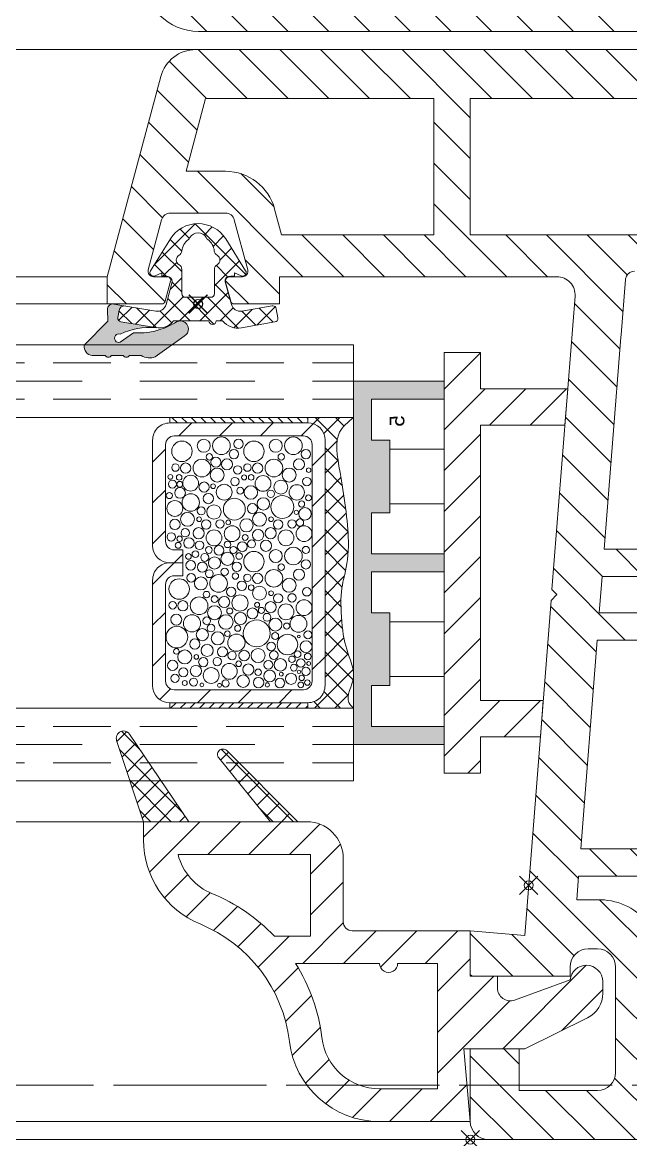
# Model space of a CAD drawing. Header units: millimetres. Extents: x -20000 to 230000, y -17405 to 24510.
# Drawn here: x 45290.8 to 45324.3, y -15415.1 to -15353.6 of the extents above; entities that cross this region are included whole.
import ezdxf

# ---------------------------------------------------------------- set-up
doc = ezdxf.new("R2010")
doc.units = ezdxf.units.MM
doc.header["$PDMODE"] = 35
doc.header["$PDSIZE"] = 0.5
doc.linetypes.add('CACHE', pattern=[9.524999999999999, 6.35, -3.175])
doc.layers.get('0').update_dxf_attribs({"lineweight": 13})
doc.layers.add('0 - Invisible', color=43, linetype='Continuous', lineweight=0, plot=False)
for name, color, linetype, lineweight in [('1 - Acier', 160, 'Continuous', 13), ('1 - INTERROMPU', 253, 'CACHE', 13), ('1 - Joint', 7, 'Continuous', 13), ('1 - PVC', 7, 'Continuous', 13), ('1 - Silicone', 40, 'Continuous', 13), ('1 - Vitrage', 252, 'Continuous', 13)]:
    doc.layers.add(name, color=color, linetype=linetype, lineweight=lineweight)
doc.styles.get("Standard").update_dxf_attribs({"font": 'ARIALUNI.TTF'})
pattern_1 = [(45, (-2912.384163688289, -784.688370395525), (-0.561266007566822, 0.5612660075668221), []), (135, (-2912.384163688289, -784.688370395525), (-0.5612660075668221, -0.561266007566822), [])]

# ---------------------------------------------------------------- blocks, each defined once
blk = doc.blocks.new('Rehau - DL98')
at = {"layer": '1 - PVC', "linetype": 'ByBlock'}
h = blk.add_hatch(dxfattribs=at)
h.set_pattern_fill('ANSI31', color=256, scale=0.5, angle=270, style=0)
h.set_pattern_definition([(315, (98, 0), (1.122532015133644, 1.122532015133644), [])])
h.paths.add_polyline_path([(1.879529492071015, 37.82031643489609, 0.3966685553808879), (0, 35.8239480178454), (0, 0), (1.799999999988358, 0, 0.4689688986931894), (3.766506847430719, 2.364487062906846), (2.999999999985448, 6.499999999883585), (3, 14.99999999994179), (38, 15), (39.80000000000291, 15, 0.4689688986932354), (41.76650684743072, 17.36448706290685), (41, 21.5), (41, 22.5, -0.4142135623730951), (41.5, 23), (51.30000000000291, 23), (51.30000000000291, 16, 0.4142135623730951), (51.80000000000291, 15.5), (58.99999999998545, 15.5), (59, 18.20000000001164), (54.00000000001455, 18.20000000001164), (54.00000000001455, 23.20000000006985), (68, 23.20000000001164), (86.00000000001455, 23.20000000001164), (86.00000000001455, 18.20000000001164), (81.00000000001455, 18.20000000001164), (80.99999999998545, 15.5), (89.69999999999709, 15.5, 0.4142135623730951), (90.19999999999709, 16), (90.19999999999709, 20.5), (89.69999999999709, 20.5, -0.4142135623730951), (88.69999999999709, 21.5), (88.69999999999709, 22, -0.4142135623730951), (89.69999999999709, 23), (94.30000000000291, 23, -0.4142135623731307), (95, 22.29999999998836), (95.00000000001455, 21.5), (94.23349315256928, 17.36448706290685, 0.2850017038207022), (95, 15.40000000002328), (95, 15), (97.99999999998545, 15), (98, 25.90000000002328), (98, 66, 0.4142135623730951), (97, 67), (93, 67), (92.99999999998545, 64.29999999998836), (95.30000000000291, 64.29999999998836), (95.30000000000291, 60, -0.4142135623730951), (94.30000000000291, 59), (88.5, 59, -0.4142135623730951), (87.5, 60), (87.5, 60.5, -0.4142135623730951), (88.5, 61.5), (89, 61.5), (89, 67), (86.49999999998545, 67), (86.7624659905996, 64), (68.32562743491144, 62.5489893371705), (67.99999999998545, 62.22336190222995), (67.72188789721986, 62.50147400511196), (51.57845909573371, 61.23095860442845, -0.4374089726612938), (50.5, 62.22787593811518), (50.5, 77.5), (52, 77.5), (52, 80.00525588833261, 0.3394542588165427), (51.85176380905614, 80.19844105356606), (50.75176380902121, 80.49318516528001, 0.493145426031467), (50.5, 80.29999999998836), (50.5, 79.54999999998836, -0.4931454260510824), (50.12235428644635, 79.26022225210909), (47.37059047745424, 79.99755514250137, -0.3394542588633446), (47, 80.48051805567229), (47, 83.51948194432771, -0.3394542588633955), (47.37059047745424, 84.00244485749863), (50.1223542864609, 84.73977774789091, -0.4931454260917456), (50.5, 84.44999999995343), (50.5, 83.70000000001164, 0.4931454260900017), (50.75176380905032, 83.50681483471999), (51.85176380901248, 83.80155894643394, 0.3394542589447556), (52, 83.9947441117256), (52.00000000001455, 87.00000000005821), (50.49999999995634, 87.00000000005821), (39.48236190978787, 84.04783277120441, 0.3394542588633612), (38, 82.11598111863714), (38, 40)])
h.paths.add_polyline_path([(38, 37.29508844472002), (38, 17.70000000001164), (2.30000000000291, 17.70000000001164), (2.30000000000291, 35.14077809988521)], flags=16)
h.paths.add_polyline_path([(40, 37.413897450082, 0.327538221718526), (40.69999999999709, 38.3678366515087), (40.69999999998254, 41), (48.19999999999709, 41), (48.19999999999709, 25.70000000001164), (46.30000000000291, 25.70000000001164), (44, 25.70000000001164), (40, 25.70000000001164)], flags=16)
h.paths.add_polyline_path([(40.70000000001164, 43), (40.69999999999709, 67), (48.20000000001164, 67), (48.20000000001164, 43)], flags=16)
h.paths.add_polyline_path([(50.19999999999709, 57.56843380007194), (50.19999999999709, 57.95192733907606, -0.3913924554663752), (50.66077045215934, 58.45038600597763), (53.69999999999709, 58.68957855878398), (53.83241696543701, 58.70000000001164), (65.5, 59.61825869936729), (65.49999999998545, 56.89999999996508), (67, 56.90000000002328), (67, 59.73631125950487), (69, 59.89371467323508), (69, 56.90000000002328), (70.5, 56.89999999996508), (70.5, 60.01176723343087), (82, 60.91683686187025), (82.00000000001455, 56.89999999996508), (83.50000000001455, 56.90000000002328), (83.5, 61.03488942218246), (84.79999999998836, 61.13720164098777), (84.80000000000291, 60.5), (84.80000000000291, 60, 0.2288714561773755), (86, 57.27236366062425), (86, 25.90000000002328), (50.19999999999709, 25.90000000002328)], flags=16)
h.paths.add_polyline_path([(40.69999999999709, 69.00000000005821), (40.70000000001164, 81.5788522270741), (44.69999999999709, 82.65064899693243), (44.69999999999709, 80.48051805567229, 0.3394542588589886), (46.77530667366227, 77.77592574205482), (48.19999999999709, 77.39418031577952), (48.19999999999709, 69)], flags=16)
h.paths.add_polyline_path([(88.30000000000291, 43), (95.29999999998836, 42.99999999994179), (95.30000000000291, 25.70000000006985), (88.29999999998836, 25.70000000006985)], flags=16)
h.paths.add_polyline_path([(88.30000000001746, 45), (88.30000000000291, 56.29999999998836), (88.69999999999709, 56.29999999998836), (88.69999999999709, 55.5, 0.4142135623730951), (89.69999999999709, 54.5), (90.19999999998254, 54.5), (90.19999999999709, 56.30000000004657), (91.80000000001746, 56.30000000004657), (91.80000000000291, 54.5), (92.30000000000291, 54.5, 0.4142135623730951), (93.30000000000291, 55.5), (93.30000000000291, 56.29999999998836), (95.30000000000291, 56.29999999998836), (95.30000000000291, 45)], flags=16)
h.paths.add_polyline_path([(98.00000000001455, 15.00000000005821), (95, 15.00000000005821), (95, 0, 0.4142135623730951), (98, 3)], flags=17)
at = {"layer": '0 - Invisible'}
for p in [(52, 82), (84.00000000000001, 63.78258921149752)]:
    blk.add_point(p, dxfattribs=at)
at = {"layer": '0 - Invisible', "linetype": 'ByBlock'}
blk.add_point((98, 67), dxfattribs=at)
at = {"layer": '1 - PVC', "linetype": 'ByBlock'}
for points in [[(98, 25.90000000002328), (98, 66, 0.4142135623730951), (98, 66, 0.4142135623730951), (97, 67), (93, 67), (93, 64.29999999998836), (95.30000000000291, 64.29999999998836), (95.30000000000291, 60, -0.4142135623730951), (94.30000000000291, 59), (88.5, 59, -0.4142135623730951), (87.5, 60), (87.5, 60.5, -0.4142135623730951), (88.5, 61.5), (89, 61.5), (89, 67), (86.5, 67), (86.76246599058504, 64), (68.32562743491144, 62.5489893372287), (68, 62.22336190228816), (67.7218878971762, 62.50147400511196), (67.72102791935322, 62.50140632339753), (51.57845909573371, 61.23095860442845, -0.4374089726786299), (50.5, 62.22787593817338), (50.5, 77.5), (52, 77.5), (52, 80.00525588833261, 0.3394542588632405), (51.85176380901248, 80.19844105356606), (50.75176380902121, 80.49318516528001, 0.493145426031467), (50.5, 80.29999999998836), (50.5, 79.54999999998836, -0.4931454260314353), (50.1223542864609, 79.26022225210909), (47.37059047745424, 79.99755514250137, -0.3394542588633447), (47, 80.48051805567229), (47, 83.51948194432771, -0.3394542588633955), (47.37059047745424, 84.00244485749863), (50.1223542864609, 84.73977774789091, -0.4931454260314429), (50.5, 84.45000000001164), (50.5, 83.70000000001164, 0.4931454260310607), (50.75176380902121, 83.50681483471999), (51.85176380901248, 83.80155894643394, 0.339454258863612), (52, 83.99474411166739), (52, 87), (50.5, 87), (39.48236190978787, 84.04783277120441, 0.3394542588633613), (38, 82.11598111863714), (38, 40)], [(50.19999999999709, 57.95192733907606, -0.2851213255996621), (50.4781196481199, 58.40000000002328, -0.09560243916984297), (50.66077045213024, 58.45038600597763), (53.69999999999709, 58.68957855878398), (53.83241696543701, 58.70000000001164), (65.5, 59.61825869936729), (65.5, 56.90000000002328)], [(83.5, 56.90000000002328), (83.5, 61.03488942218246), (84.80000000000291, 61.13720164104598), (84.80000000000291, 60.5), (84.80000000000291, 60, 0.2288714561773755), (86, 57.27236366062425)]]:
    blk.add_lwpolyline(points, format="xyb", dxfattribs=at)
blk.add_lwpolyline([(40.69999999999709, 69), (40.69999999999709, 81.5788522270741), (44.69999999999709, 82.65064899681602), (44.69999999999709, 80.48051805567229, 0.3394542588634359), (46.77530667372048, 77.77592574205482), (48.19999999999709, 77.39418031577952), (48.19999999999709, 69), (40.69999999999709, 69)], format="xyb", close=True, dxfattribs=at)
blk.add_lwpolyline([(40.69999999999709, 43), (40.69999999999709, 67), (48.19999999999709, 67), (48.19999999999709, 43), (40.69999999999709, 43)], close=True, dxfattribs=at)
for points in [[(67, 56.90000000002328), (67, 59.73631125956308), (69, 59.89371467323508), (69, 56.90000000002328)], [(70.5, 56.90000000002328), (70.5, 60.01176723348908), (82, 60.91683686192846), (82, 56.90000000002328)]]:
    blk.add_lwpolyline(points, dxfattribs=at)
blk = doc.blocks.new('Rehau - Coulisse C3')
at = {"layer": '1 - PVC', "linetype": 'ByBlock'}
h = blk.add_hatch(dxfattribs=at)
h.set_pattern_fill('ANSI31', color=256, scale=0.5, style=0)
h.set_pattern_definition([(45, (0, 0), (-1.122532015133644, 1.122532015133644), [])])
h.paths.add_polyline_path([(44.26650480601529, 0), (37.26650480601529, 0), (0, 0), (0.4893009611987509, -8), (0.9148679638165049, -14.95795898820506), (2.774954104301287, -15.88536372722592), (2.355694162368309, -9.030524269794114, -0.4322206989170116), (2.854761561582563, -8.5), (8.066504806018202, -8.5, -0.4142135623730951), (8.566504806018202, -9), (8.566504806018202, -30.09999999997672, -0.4142135623731799), (8.066504806018202, -30.59999999997672), (4.145292846762459, -30.59999999997672, -0.396432827365101), (3.646225447548204, -30.13052426977083), (3.263342420585104, -23.87044211459579), (1.530143286741804, -25.01762159599457), (2.090730751020601, -34.18314561859006, 0.3964328273650712), (5.085135146291577, -37), (44.26650480601529, -37, 0.4142135623730951), (47.26650480601529, -34), (47.26650480601529, -27.5), (45.26650480601529, -27.5), (43.01650480601529, -27.5), (43.01650480601529, -29), (45.26650480601529, -29), (45.26650480601529, -30.59999999997672), (37.26650480601529, -30.59999999997672), (37.26650480601529, -29), (39.51650480601529, -29), (39.51650480601529, -27.5), (35.66650480602402, -27.5), (35.66650480602402, -30.09999999997672, -0.4142135623730951), (35.16650480602402, -30.59999999997672), (17.76650480601529, -30.59999999997672, -0.4142135623730951), (17.26650480601529, -30.09999999997672), (17.26650480601529, -9, -0.4142135623730951), (17.76650480601529, -8.5), (35.16650480602402, -8.5, -0.4142135623730951), (35.66650480602402, -9), (35.66650480602402, -10), (37.26650480601529, -10), (37.26650480601529, -8.5), (39.51650480601529, -8.5), (39.51650480601529, -7), (37.26650480601529, -7), (37.26650480601529, -5.400000000023283), (45.26650480601529, -5.400000000023283), (45.26650480601529, -7), (43.01650480601529, -7), (43.01650480601529, -8.5), (44.01650480601529, -8.5), (47.26650480601529, -8.5), (47.26650480601529, -3, 0.4142135623730958)])
h.paths.add_polyline_path([(17.76650480601529, -2), (44.26650480601529, -2, -0.4142135623730951), (45.26650480601529, -3), (45.26650480601529, -3.799999999988358), (37.26650480601529, -3.799999999988358, 0.4142135623730536), (35.66650480602402, -5.400000000023283), (35.66650480602402, -6.400000000023283, -0.4142135623730951), (35.16650480602402, -6.900000000023283), (17.76650480601529, -6.900000000023283, -0.4142135623730951), (17.26650480601529, -6.400000000023283), (17.26650480601529, -2.5, -0.4142135623730951)], flags=16)
h.paths.add_polyline_path([(15.66650480602402, -2.5), (15.66650480602402, -6.400000000023283, -0.4142135623730951), (15.16650480602402, -6.900000000023283), (2.495365011782269, -6.900000000023283, -0.3964328273653322), (1.996297612568014, -6.430524269759189), (1.757763393979985, -2.530524269794114, -0.4322206989177161), (2.25683079319424, -2), (15.16650480602402, -2, -0.4142135623730951)], flags=16)
h.paths.add_polyline_path([(15.66650480602402, -9), (15.66650480602402, -30.09999999997672, -0.4142135623730211), (15.16650480602402, -30.59999999997672), (10.66650480602402, -30.59999999997672, -0.4142135623737599), (10.16650480602402, -30.09999999997672), (10.16650480602402, -9, -0.4142135623730945), (10.66650480602402, -8.5), (15.16650480602402, -8.5, -0.4142135623730951)], flags=16)
h.paths.add_polyline_path([(17.76650480601529, -32.20000000001164), (44.76650480601529, -32.20000000001164, -0.4142135623730951), (45.26650480601529, -32.70000000001164), (45.26650480601529, -34, -0.4142135623730951), (44.26650480601529, -35), (17.76650480601529, -35, -0.4142135623730951), (17.26650480601529, -34.5), (17.26650480601529, -32.70000000001164, -0.4142135623730955)], flags=16)
h.paths.add_polyline_path([(15.16650480602402, -32.20000000001164, -0.4142135623730951), (15.66650480602402, -32.70000000001164), (15.66650480602402, -34.5, -0.4142135623730951), (15.16650480602402, -35), (4.214034638018347, -35, -0.396432827365141), (3.714967238804093, -34.53052426979411), (3.604874522527098, -32.73052426974755, -0.4322206989176171), (4.103941921741352, -32.20000000001164)], flags=16)
blk.add_lwpolyline([(47.26650480601529, -27.5), (47.26650480601529, -34, -0.414213562373095), (44.26650480601529, -37), (5.085135146291577, -37, -0.3964328273666827), (2.090730751020601, -34.18314561859006), (1.530143286741804, -25.01762159599457), (3.263342420585104, -23.87044211459579), (3.646225447548204, -30.13052426971262, 0.3964328273666827), (4.145292846762459, -30.59999999997672), (8.066504806018202, -30.59999999997672, 0.414213562373095), (8.566504806018202, -30.09999999997672), (8.566504806018202, -9, 0.414213562373095), (8.066504806018202, -8.5), (2.854761561582563, -8.5, 0.4322206989157448), (2.355694162368309, -9.030524269794114), (2.774954104301287, -15.88536372722592), (0.9148679638165049, -14.95795898820506), (0.4893009611987509, -8), (0, 0), (37.26650480601529, 0), (44.26650480601529, 0, -0.414213562373095), (47.26650480601529, -3), (47.26650480601529, -8.5)], format="xyb", dxfattribs=at)
blk = doc.blocks.new('*U329')
at = {"xscale": -1, "rotation": 90}
blk.add_blockref('Rehau - DL98', (32.5, -5.000000000000909), dxfattribs=at)
at = {"xscale": -1}
blk.add_blockref('Rehau - Coulisse C3', (-5.206896551755406, -5.000000000000908), dxfattribs=at)
blk = doc.blocks.new('*U426')
at = {"layer": '1 - Acier'}
h = blk.add_hatch(dxfattribs=at)
h.set_pattern_fill('ANSI31', color=256, scale=0.5, style=0)
h.set_pattern_definition([(45, (-53.19801074219868, 0), (-1.122532015133644, 1.122532015133644), [])])
h.paths.add_polyline_path([(-1.1875, 10.3477518648142, -0.4142135623730951), (-0.7124999999941792, 9.872751864837483), (-0.7124999999941792, 9.38908773806179), (0, 9.38908773806179), (0, 10.11025186482584, 0.4142135623730951), (-0.9499999999970896, 11.06025186483748), (-6.75, 11.06025186483748, 0.4142135623730951), (-7.69999999999709, 10.11025186482584), (-7.69999999999709, 2.510251864849124, 0.4142135623730951), (-6.75, 1.560251864837483), (6.75, 1.560251864837483, 0.4142135623730951), (7.69999999999709, 2.510251864849124), (7.69999999999709, 10.11025186482584, 0.4142135623730951), (6.75, 11.06025186483748), (0.9499999999970896, 11.06025186483748, 0.4142135623730951), (0, 10.11025186482584), (0, 9.38908773806179), (0.7124999999941792, 9.38908773806179), (0.7124999999941792, 9.872751864837483, -0.4142135623730951), (1.1875, 10.3477518648142), (6.51249999999709, 10.3477518648142, -0.4142135623730951), (6.98750000000291, 9.872751864837483), (6.98750000000291, 2.747751864837483, -0.4142135623730951), (6.51249999999709, 2.272751864860766), (-6.51249999999709, 2.272751864860766, -0.4142135623730951), (-6.98750000000291, 2.747751864837483), (-6.98750000000291, 9.872751864837483, -0.4142135623730951), (-6.51249999999709, 10.3477518648142)])
at = {"layer": '1 - Silicone'}
h = blk.add_hatch(dxfattribs=at)
h.set_pattern_fill('ANSI31', color=256, scale=3, style=0)
h.set_pattern_definition([(135, (89.459622366252, 19.91780985944206), (0.2651650429449553, 0.2651650429449554), [])])
h.paths.add_polyline_path([(-8, 2.510251864849124), (-7.69999999999709, 2.510251864849124), (-7.69999999999709, 10.11025186482584), (-8, 10.11025186482584)])
h = blk.add_hatch(dxfattribs=at)
h.set_pattern_fill('ANSI31', color=256, scale=3, style=0)
h.set_pattern_definition([(45, (-89.459622366252, 19.91780985944206), (-0.2651650429449553, 0.2651650429449554), [])])
h.paths.add_polyline_path([(8, 10.11025186482584), (7.69999999999709, 10.11025186482584), (7.69999999999709, 2.510251864849124), (8, 2.510251864849124)])
h = blk.add_hatch(dxfattribs=at)
h.set_pattern_fill('ANSI37', color=256, scale=0.25, style=0)
h.set_pattern_definition([(45, (-53.19801074219868, 0), (-0.561266007566822, 0.5612660075668221), []), (135, (-53.19801074219868, 0), (-0.5612660075668221, -0.561266007566822), [])])
edge = h.paths.add_edge_path()
edge.add_arc((-6.749999999992724, 2.510251864841848), 0.9500000000043655, 179.9999999995612, 269.99999999956117, ccw=False)
edge.add_line((-7.69999999999709, 2.510251864849124), (-8, 2.510251864849124))
edge.add_line((-8, 2.510251864849124), (-8, 0))
edge.add_spline(control_points=[(-8, 0), (-7.749158888022066, 0.2996287426212803), (-7.065668919633026, 1.116054878686555), (-5.050182198901894, 0.7290615459787659), (-1.226558868540451, 0.1279857424087822), (0.4831784656707896, 0.4120076916296966), (1.645613551969291, 0.7486455142498016), (4.917681798557169, 0.5669472817680798), (6.112650846815086, -0.4317161049693823), (7.446598670867388, 0.541274897637777), (7.900112834409811, 0.09769838355714455), (8, 0)], knot_values=[0, 0, 0, 0, 1.112924404751499, 3.032488016889314, 5.381324647368125, 7.006547889452079, 8.100712161957654, 8.980185514189818, 10.78481852566003, 12.19025272182816, 12.5872383566303, 12.5872383566303, 12.5872383566303, 12.5872383566303], degree=3, periodic=0)
edge.add_line((8, -1.313833515139207e-16), (8, 2.510251864849124))
edge.add_line((8, 2.510251864849124), (7.69999999999709, 2.510251864849124))
edge.add_arc((6.749999999992724, 2.510251864841848), 0.9500000000043655, -89.99999999956123, 4.3877435018657707e-10, ccw=False)
edge.add_line((6.75, 1.560251864837483), (-6.75, 1.560251864837483))
at = {"layer": '0 - Invisible'}
for p, q in [((-8, 2.510251864849124), (-8, 0)), ((8, 2.510251864849124), (8, -1.307277034172193e-16))]:
    blk.add_line(p, q, dxfattribs=at)
at = {"layer": '1 - Acier'}
blk.add_lwpolyline([(0, 9.38908773806179), (0, 10.11025186482584, 0.414213562373095), (-0.9499999999970896, 11.06025186483748), (-6.75, 11.06025186483748, 0.414213562373095), (-7.69999999999709, 10.11025186482584), (-7.69999999999709, 2.510251864849124, 0.414213562373095), (-6.75, 1.560251864837483), (6.75, 1.560251864837483, 0.414213562373095), (7.69999999999709, 2.510251864849124), (7.69999999999709, 10.11025186482584, 0.414213562373095), (6.75, 11.06025186483748), (0.9499999999970896, 11.06025186483748, 0.414213562373095), (0, 10.11025186482584)], format="xyb", dxfattribs=at)
blk.add_lwpolyline([(0.7124999999941792, 9.38908773806179), (0.7124999999941792, 9.872751864837483, -0.414213562373095), (1.1875, 10.3477518648142), (6.51249999999709, 10.3477518648142, -0.414213562373095), (6.98750000000291, 9.872751864837483), (6.98750000000291, 2.747751864837483, -0.414213562373095), (6.51249999999709, 2.272751864860766), (-6.51249999999709, 2.272751864860766, -0.414213562373095), (-6.98750000000291, 2.747751864837483), (-6.98750000000291, 9.872751864837483, -0.414213562373095), (-6.51249999999709, 10.3477518648142), (-1.1875, 10.3477518648142, -0.414213562373095), (-0.7124999999941792, 9.872751864837483), (-0.7124999999941792, 9.38908773806179)], format="xyb", close=True, dxfattribs=at)
at = {"layer": '1 - PVC'}
for centre, radius in [((-6.137497066985816, 9.444137261423748), 0.5630221853439252), ((-5.241780187585391, 9.8022279246361), 0.2047352622431617), ((-4.729942031975952, 10.08358506078366), 0.1304911944690592), ((-4.331740212684963, 9.965691577497637), 0.2186615354125711), ((-3.849088644201402, 9.547813578421483), 0.2933412438399373), ((-3.704551276110578, 10.13459974146099), 0.1706840304579873), ((-2.9942533528083, 9.836914076586254), 0.4350627535295644), ((-2.115735816900269, 9.827806057000998), 0.2860947211152762), ((-1.424754199746531, 10.03242908604443), 0.23174295410294), ((1.441539900013595, 9.597604605660308), 0.5630221853439252), ((2.33725677941402, 9.95569526887266), 0.2047352622431617), ((3.126904186618049, 9.7572517155495), 0.3023552766260995), ((4.086012864951044, 9.723909323860426), 0.5965953680038724), ((4.87468716406147, 9.751072239887435), 0.153551232507084), ((5.642444611657993, 9.955695558921434), 0.2826706941264143), ((6.359018029499566, 9.827806057000998), 0.2288759560871696), ((-5.21618795854738, 9.239514232438523), 0.2815106643214449), ((-4.704349802937941, 9.597604895650875), 0.153551232507084), ((-4.386974135530181, 8.961626380507369), 0.4350627535295644), ((-4.322448524762876, 9.564384946745122), 0.159941097440524), ((-3.321527250576764, 8.959829485131195), 0.479233124035237), ((-2.397246909575188, 9.13720257289242), 0.3838787237936003), ((-1.655081691031228, 9.265092074812856), 0.2303274912864026), ((-1.322386568615912, 9.572027053276543), 0.1491651863775305), ((-1.092059505681391, 9.060469045769423), 0.286121301862599), ((-0.9640996455273125, 9.64876058039954), 0.1638331219848229), ((-0.3498938587872544, 9.086046888143755), 0.1556669747409229), ((0.1363524961197982, 8.958157386281528), 0.2671750342862675), ((2.362849008452031, 9.392981576675083), 0.2815106643214449), ((3.331837526406161, 8.89254573659855), 0.4718566315283974), ((5.181790057424223, 9.290669917187188), 0.3838787237936003), ((6.026323335448978, 9.367403734300751), 0.2427728045124336), ((6.61493732148665, 9.290669917187188), 0.1378062042965978), ((-5.21618795854738, 8.344287429295946), 0.4862459265646066), ((-2.397246909575188, 8.49775506358128), 0.1279594318143609), ((-1.629489461993217, 8.523332905955613), 0.3071028933647995), ((-0.9640996455273125, 8.472177221206948), 0.2359395261562955), ((-0.477853290605708, 8.702378382557072), 0.1863038658380646), ((0.8273341132880887, 8.932579253916629), 0.241396616526147), ((1.134437006650842, 8.395443404093385), 0.3582869231007635), ((2.362849008452031, 8.497754773590714), 0.4862459265646066), ((3.954380619048607, 8.321133011661004), 0.3351559899443361), ((4.469553095346782, 8.732422394386958), 0.2818196533036593), ((5.181790057424223, 8.65122240781784), 0.1279594318143609), ((5.949547505020746, 8.676800250192173), 0.3071028933647995), ((6.563753291746252, 8.8046897520544), 0.2186426451905882), ((-6.444599960363121, 8.241976059798617), 0.3582869231007635), ((-5.830394173623063, 7.93504108133493), 0.1791434615503249), ((-4.171716697979718, 8.227095487731276), 0.2791177461331245), ((-3.535752278345171, 7.988507714733714), 0.2815984581081064), ((-2.79809549608035, 7.68063964281464), 0.3971609110899639), ((-2.859523877559695, 8.382427108968841), 0.2228452763525326), ((-2.115735816900269, 8.114086267945822), 0.2559188636287217), ((-1.373570598356309, 7.679262077610474), 0.4350627535295644), ((-0.7081807818904053, 7.960619213699829), 0.1863042777245166), ((-0.2987102574115852, 8.190820085059386), 0.2200702266678735), ((0.2387201272504171, 8.318709586921614), 0.2756123009411156), ((0.5970070503390161, 7.93504108133493), 0.2186426451905882), ((1.748642793376348, 8.08850842557149), 0.1791434615503249), ((2.74672730389284, 7.653683945187367), 0.3838787237934866), ((3.189364977821242, 8.077753517689416), 0.2094311075041148), ((3.592520993843209, 7.843158845498692), 0.2104071936765576), ((4.819023803225718, 8.050400777196046), 0.333805417815091), ((5.463301150099142, 8.267553612182382), 0.2559188636287217), ((6.205466368643101, 7.832729421847034), 0.4350627535295644), ((6.717304952602717, 8.344287719286513), 0.1023676311216377), ((-6.444599960363121, 7.27001572959125), 0.4862463549151244), ((-5.53449759731302, 7.571228680782951), 0.2767394945523292), ((-4.832309663106571, 7.500216600950807), 0.3838787237934866), ((-4.218175137764774, 7.727159267175011), 0.1299664162407809), ((-3.886255396006163, 7.117213119461667), 0.4350627535295644), ((-2.141327617588104, 7.346749256714247), 0.2303270629358849), ((-0.6825889812025707, 7.397905231453478), 0.2671755278788019), ((0.008393064315896481, 7.653684235236142), 0.3366046100935174), ((1.134437006650842, 7.423483073827811), 0.4862463549151244), ((1.996931690897327, 7.647097596054664), 0.1894763028313595), ((2.158113317855168, 7.116548095364124), 0.3071033217153172), ((3.256471613014583, 7.021778010268463), 0.400980866707926), ((4.157249139272608, 7.47180047078291), 0.3608901064208443), ((4.902132789895404, 7.214644779072842), 0.276379983369832), ((5.437709349411307, 7.500216600950807), 0.2303270629358849), ((6.742896753290552, 7.372327389079146), 0.1054638133756591), ((-5.983945406129351, 6.579412245482672), 0.2557790037435552), ((-5.420923649144243, 6.963080751127563), 0.3071033217153172), ((-2.951408347231336, 6.556981076748343), 0.6020465559035129), ((-2.227172892075032, 6.892002234148094), 0.1318541994003092), ((-1.60389766129083, 6.681723904970568), 0.4350623251790466), ((-1.015283675253158, 6.937502908753231), 0.1791434615504386), ((-0.7081807818904053, 6.604990087857004), 0.1948857575772109), ((-0.2219344269833528, 6.937502908753231), 0.3619205064893056), ((0.4946389908727724, 7.090970252989791), 0.2062435416014411), ((1.59509156087006, 6.732879589719232), 0.2557790037435552), ((2.651479486492462, 6.813138493278529), 0.1641885285907497), ((3.9012115157675, 6.939520133717451), 0.1532058727340186), ((4.396252001519315, 6.443177703855326), 0.4744361557911534), ((5.105014226995991, 6.681723904970568), 0.2303270629358849), ((5.975139305708581, 6.835191249207128), 0.4350623251790466), ((6.640529122174485, 7.039814568241127), 0.1948857575772109), ((-6.546967591479188, 6.323633241758216), 0.2571943040343269), ((-5.113820327431313, 6.374789216497447), 0.23174295410294), ((-4.704349802937941, 6.016698553226888), 0.1378060966446493), ((-4.47402274000342, 6.528256560734008), 0.2303270629358849), ((-3.968331972893793, 6.23294094656012), 0.1887313055500331), ((-2.064552215510048, 5.88880905136466), 0.3664117266817788), ((-0.8873242434492568, 6.119010212772992), 0.2756125910329357), ((-0.375485659489641, 6.298055399383884), 0.1809598086996435), ((0.2131283265480306, 6.425944901246112), 0.2571938778071938), ((0.7249664821574697, 6.502678718359675), 0.1791434615504386), ((1.262396438454743, 6.144588055147324), 0.2609819688968519), ((2.209297347595566, 6.246899714635219), 0.4469304678795466), ((3.061862370930612, 6.22275853951578), 0.337742012793532), ((3.598715452477336, 6.366909478529124), 0.170778152640939), ((5.105014226995991, 6.016698553226888), 0.2917816469250122), ((5.556164380570408, 6.320589509210549), 0.1540978381924135), ((6.512569690356031, 6.067854237975553), 0.3442194640872885), ((-6.137497066985816, 5.479562413413078), 0.5630221853439252), ((-5.21618795854738, 5.274939384369645), 0.2815106643214449), ((-5.241780187585391, 5.837653076625429), 0.2047352622431617), ((-4.704349802937941, 5.633030047640204), 0.153551232507084), ((-3.870769249391742, 5.649349264160264), 0.3699154485080606), ((-2.983929255104158, 5.562898631789722), 0.2770954557032161), ((-2.397246909575188, 5.17262772488175), 0.3838787237936003), ((-1.527121830862598, 5.249361252004746), 0.3091993208051624), ((-1.399162399044144, 5.965542578487657), 0.1618488378225483), ((-1.040875475955545, 5.607451915275306), 0.2201093012692652), ((-0.06838276612688787, 5.479562413413078), 0.5630221853439252), ((0.8529263423261, 5.274939384369645), 0.2815106643214449), ((0.8273341132880887, 5.837653076625429), 0.2047352622431617), ((1.364764497935539, 5.633030047640204), 0.153551232507084), ((1.671867391298292, 5.17262772488175), 0.3838787237936003), ((2.781046912888996, 5.559704151150072), 0.2986839400837198), ((3.882628139865119, 5.323911548708566), 0.7389233036374208), ((5.105014226995991, 5.249361252004746), 0.3872722664144502), ((5.872771674592514, 5.786497391876765), 0.3091993208051624), ((-4.370971784053836, 4.975713158666622), 0.4350627535295644), ((-3.243580312817357, 4.9579438600922), 0.3418810529800306), ((-0.938507844824926, 4.814537061669398), 0.3091993208051624), ((2.311664978726185, 5.300517226743978), 0.1378060966446493), ((2.622055807965808, 5.065358271676814), 0.1704230043335194), ((2.996820555301383, 4.757090889674146), 0.2163009530602672), ((5.61685238260543, 4.68664755980717), 0.2427727128522347), ((6.026323335448978, 5.249361252004746), 0.1791430331998072), ((6.231058597681113, 4.609913742635399), 0.3236971775936311), ((6.589345092434087, 5.223783409630414), 0.2861213537115745), ((-6.444599960363121, 4.277401211787947), 0.3582869231007635), ((-5.21618795854738, 4.379712581285276), 0.4862459265646066), ((-4.163973624701612, 3.994408636237495), 0.3807645178774328), ((-3.795403336058371, 4.547453097504331), 0.2018763355555447), ((-3.07942715898389, 3.916942480660509), 0.6303294889695862), ((-2.397246909575188, 4.533180215512402), 0.1279594318143609), ((-2.115735816900269, 4.149511419935152), 0.2559188636287217), ((-1.629489461993217, 4.558758057886735), 0.3071028933647995), ((-0.375485659489641, 4.277401211787947), 0.3582869231007635), ((0.8529263423261, 4.379712581285276), 0.4862459265646066), ((1.671867391298292, 4.533180215512402), 0.1279594318143609), ((1.953378483973211, 4.149511419935152), 0.2559188636287217), ((2.439624838880263, 4.558758057886735), 0.3071028933647995), ((3.39842795667937, 4.293691541446606), 0.3549027851979092), ((4.026133098173887, 4.309264634590363), 0.1920535013713769), ((4.608928414585534, 4.523694147734204), 0.2385236552073018), ((5.079422426308156, 4.379712581285276), 0.2359395890329825), ((5.61685238260543, 4.021621918072924), 0.3433143821181857), ((6.61493732148665, 4.047200050437823), 0.2634507176108702), ((6.717304952602717, 4.737803244555835), 0.1144380428609179), ((-6.444599960363121, 3.30544088158058), 0.4862463549151244), ((-5.830394173623063, 3.97046623332426), 0.1791434615503249), ((-4.832309663106571, 3.535641752940137), 0.3838787237934866), ((-1.373570598356309, 3.714687229541596), 0.4350627535295644), ((-0.375485659489641, 3.30544088158058), 0.4862463549151244), ((0.2387201272504171, 3.97046623332426), 0.1791434615503249), ((1.236804637766909, 3.535641752940137), 0.3838787237934866), ((2.69554370251717, 3.714687229541596), 0.4350627535295644), ((3.484117967775092, 3.675759192148689), 0.1674285200812467), ((4.499492978735361, 3.632633703469764), 0.5666972293700361), ((6.128690966565046, 3.97046623332426), 0.1055147284599594), ((6.384609830187401, 3.433330383442808), 0.3071028933646858), ((-5.420923649144243, 2.998505903058685), 0.3071033217153172), ((-3.879544732451905, 3.117324044811539), 0.4219539562993267), ((-2.778479710395914, 3.144277475221315), 0.1121041950472819), ((-2.213751565024722, 2.942825539706973), 0.2027216166904365), ((-2.141327617588104, 3.382174408703577), 0.2303270629358849), ((-1.60389766129083, 2.717149056959897), 0.4350623251790466), ((0.6481906517292373, 2.998505903058685), 0.3071033217153172), ((1.927786683270824, 3.382174408703577), 0.2303270629358849), ((2.46521663958265, 2.717149056959897), 0.4350623251790466), ((3.360228795092553, 3.026281346479664), 0.4631901307601599), ((5.028238396567758, 3.075239720230456), 0.1863042777245166), ((5.309749489242677, 3.382174408703577), 0.1809602327496846), ((5.514484751489363, 2.89619424357079), 0.2317433478286518), ((5.770404043461895, 3.279862749215681), 0.1863043573527316), ((6.000731106396415, 2.998505903058685), 0.09225758446010592), ((-5.983945406129351, 2.614837397472002), 0.2557790037435552), ((-5.102950312546454, 2.466648268920835), 0.1249587126026353), ((-4.47402274000342, 2.563681712723337), 0.2303270629358849), ((-3.576532464358024, 2.47403550540912), 0.1654692380745701), ((-3.242547903035302, 2.856374907307327), 0.1705832651466646), ((-2.695370723726228, 2.665704343962716), 0.3427093886289571), ((-0.7081807818904053, 2.614837397472002), 0.1998345246477051), ((0.08516889474412892, 2.614837397472002), 0.2557790037435552), ((1.59509156087006, 2.563681712723337), 0.2303270629358849), ((3.964704716752749, 2.506379621918313), 0.2172924322320502), ((4.060202620690688, 3.001524121500552), 0.07247477959026583), ((4.618736307427753, 2.607205417181831), 0.330207592204367), ((5.156198256736388, 2.512525737984106), 0.186304357352841), ((5.540076980527374, 2.461370053235441), 0.1055147284599594), ((5.975139305708581, 2.614837397472002), 0.2288759560871696), ((6.333426228811732, 2.845038558822125), 0.1492033859373313), ((6.589345092434087, 2.538103580358438), 0.1492039024407745), ((6.717304952602717, 2.89619424357079), 0.1556669747410257)]:
    blk.add_circle(centre, radius, dxfattribs=at)
at = {"layer": '1 - Silicone'}
for points in [[(-8, 10.11025186482584), (-7.69999999999709, 10.11025186482584), (-7.69999999999709, 2.510251864849124), (-8, 2.510251864849124)], [(8, 10.11025186482584), (7.69999999999709, 10.11025186482584), (7.69999999999709, 2.510251864849124), (8, 2.510251864849124)]]:
    blk.add_lwpolyline(points, close=True, dxfattribs=at)
blk.add_open_spline([(-8, 0), (-7.749158888022066, 0.2996287426212803), (-7.065668919633026, 1.116054878686555), (-5.050182198901894, 0.7290615459787659), (-1.226558868540451, 0.1279857424087822), (0.4831784656707896, 0.4120076916296966), (1.645613551969291, 0.7486455142498016), (4.917681798557169, 0.5669472817680798), (6.112650846815086, -0.4317161049693823), (7.446598670867388, 0.541274897637777), (7.900112834409811, 0.09769838355714455), (8, 0)], degree=3, knots=[0, 0, 0, 0, 1.112924404751499, 3.032488016889314, 5.381324647368125, 7.006547889452079, 8.100712161957654, 8.980185514189818, 10.78481852566003, 12.19025272182816, 12.5872383566303, 12.5872383566303, 12.5872383566303, 12.5872383566303], dxfattribs=at)
blk = doc.blocks.new('*U817')
at = {"layer": '1 - PVC', "linetype": 'ByBlock', "lineweight": -2}
h = blk.add_hatch(color=0, dxfattribs=at)
h.dxf.hatch_style = 1
h.paths.add_polyline_path([(-2.75, 4), (-0.5, 4), (-0.5, 0), (0.5, 0), (0.5, 4), (2.75, 4), (2.75, 3), (6.75, 3), (6.75, 4), (9, 4), (9, 0), (10, 0), (10, 5), (-10, 5), (-10, 0), (-9, 0), (-9, 4), (-6.75, 4), (-6.750000000000001, 3), (-2.75, 3)])
at = {"layer": '1 - PVC', "color": 0, "linetype": 'ByBlock', "lineweight": -2}
for p, q in [((10, 5), (-10, 5)), ((-10, 5), (-10, 0)), ((10, 5), (-10, 5)), ((-10, 5), (10, 5)), ((-10, 5), (-10, 0)), ((10, 0), (10, 5)), ((10, 0), (10, 5)), ((-9, 0), (-9, 4)), ((-9, 4), (-6.75, 4)), ((-9, 0), (-9, 4)), ((-9, 4), (-6.75, 4)), ((-6.75, 4), (-6.750000000000001, 3)), ((-6.75, 4), (-6.750000000000001, 3)), ((-2.75, 4), (-0.5, 4)), ((-2.75, 3), (-2.75, 4)), ((-2.75, 4), (-0.5, 4)), ((-2.75, 4), (-2.75, 3)), ((-0.5, 4), (-0.5, 0)), ((-0.5, 4), (-0.5, 0)), ((0.5, 0), (0.5, 4)), ((0.5, 4), (2.75, 4)), ((0.5, 0), (0.5, 4)), ((0.5, 4), (2.75, 4)), ((2.75, 4), (2.75, 3)), ((2.75, 4), (2.75, 3)), ((6.75, 3), (6.75, 4)), ((6.75, 4), (9, 4)), ((6.75, 4), (9, 4)), ((6.75, 4), (6.75, 3)), ((9, 4), (9, 0)), ((9, 4), (9, 0)), ((-6.750000000000001, 3), (-2.75, 3)), ((-6.750000000000001, 3), (-2.75, 3)), ((-6.250000000000001, 3), (-6.25, 0)), ((-3.25, 3), (-3.25, 0)), ((2.75, 3), (6.75, 3)), ((6.75, 3), (2.75, 3)), ((3.25, 3), (3.25, 0)), ((6.25, 3), (6.25, 0)), ((-10, 0), (-9, 0)), ((-10, 0), (10, 0)), ((-0.5, 0), (0.5, 0)), ((9, 0), (10, 0))]:
    blk.add_line(p, q, dxfattribs=at)
at = {"color": 0, "linetype": 'ByBlock', "lineweight": -2}
blk.add_text('5', height=0.8000000000465661, dxfattribs=at).set_placement((-8.117477272870019, 2.194014751235954))
blk = doc.blocks.new('Rehau - Support calle de vitrage')
at = {"layer": '1 - PVC'}
h = blk.add_hatch(dxfattribs=at)
h.set_pattern_fill('ANSI31', color=256, scale=0.5, angle=180, style=0)
h.set_pattern_definition([(225, (-99742.68553585748, -319414.7135029583), (1.122532015133644, -1.122532015133644), [])])
h.paths.add_polyline_path([(7.570718391056289, 4.053241334130234), (7.570718391056289, 0.5969900599761786), (9.570718391056289, 0.7547003403619783), (9.570718391056289, 4.053241334130234), (11.58560638480412, 4.053241334130234), (11.58560638480412, 6.053241334130234), (-11.58560638480412, 6.053241334130234), (-11.58560638480412, 4.053241334130234), (-9.570718391056289, 4.053241334130234), (-9.570718391056289, -0.7547003404738462), (-7.570718391056289, -0.5969900600880464), (-7.570718391056289, 4.053241334130234)])
for p, q in [((-11.58560638480412, 4.053241334130234), (-11.58560638480412, 6.053241334130234)), ((-11.58560638480412, 6.053241334130234), (11.58560638480412, 6.053241334130234)), ((11.58560638480412, 6.053241334130234), (11.58560638480412, 4.053241334130234)), ((-9.570718391056289, 4.053241334130234), (-11.58560638480412, 4.053241334130234)), ((-9.570718391056289, -0.7547003404738462), (-9.570718391056289, 4.053241334130234)), ((7.570718391056289, 4.053241334130234), (-7.570718391056289, 4.053241334130234)), ((-7.570718391056289, 4.053241334130234), (-7.570718391056289, -0.5969900600880464)), ((7.570718391056289, 0.5969900599761786), (7.570718391056289, 4.053241334130234)), ((11.58560638480412, 4.053241334130234), (9.570718391056289, 4.053241334130234)), ((9.570718391056289, 4.053241334130234), (9.570718391056289, 0.7547003403619783)), ((9.570718391056289, 0.7547003403619783), (7.570718391056289, 0.5969900599761786)), ((-7.570718391056289, -0.5969900600880464), (-9.570718391056289, -0.7547003404738462))]:
    blk.add_line(p, q, dxfattribs=at)
blk.add_lwpolyline([(-11.58560638480412, 6.053241334130234), (-11.58560638480412, 4.053241334130234), (-9.570718391056289, 4.053241334130234), (-9.570718391056289, -0.7547003404738462), (-7.570718391056289, -0.5969900600880464), (-7.570718391056289, 4.053241334130234), (7.570718391056289, 4.053241334130234), (7.570718391056289, 0.5969900599761786), (9.570718391056289, 0.7547003403619783), (9.570718391056289, 4.053241334130234), (11.58560638480412, 4.053241334130234), (11.58560638480412, 6.053241334130234)], close=True, dxfattribs=at)
blk = doc.blocks.new('Rehau - Doucine 16.5x18')
at = {"layer": '1 - Joint', "linetype": 'ByBlock'}
h = blk.add_hatch(dxfattribs=at)
h.set_pattern_fill('ANSI37', color=256, scale=0.25, style=0)
h.set_pattern_definition(pattern_1)
h.paths.add_polyline_path([(-8.50000000000091, 15.5), (-8.50000000000091, 18), (-12.97440279778539, 19.47977011835519, 0.08001909372935286), (-13.10000000000036, 19.5, 0.4142135623730951), (-13.50000000000091, 19.09999999999991, 0.2487699381560555), (-13.32437368451883, 18.76885584755973)])
h = blk.add_hatch(dxfattribs=at)
h.set_pattern_fill('ANSI37', color=256, scale=0.25, style=0)
h.set_pattern_definition(pattern_1)
h.paths.add_polyline_path([(-8.50000000000091, 9.5), (-8.50000000000091, 11), (-12.01064041157342, 13.85695043761029, 0.6317989102153458), (-12.50000000000045, 13.62426406871191, 0.1989123673792611), (-12.41213203435655, 13.41213203435609)])
at = {"layer": '1 - PVC', "linetype": 'ByBlock'}
h = blk.add_hatch(dxfattribs=at)
h.set_pattern_fill('ANSI31', color=256, scale=0.5, style=0)
h.set_pattern_definition([(45, (-2912.384163688289, -784.688370395525), (-1.122532015133644, 1.122532015133644), [])])
h.paths.add_polyline_path([(-3.000000000000455, 7, -0.4142135623732283), (-2.5, 6.5), (-2.499999999999545, 0), (0, 0), (-4.547473508864641e-13, -1.500000000000114), (0.6561773323446687, -1.5, -0.5205670505521569), (1.313962166894271, -2.439414100327667), (0.1999999999989086, -5.5, 0.3811307581006518), (-0.6000000000003638, -6.397056274847273, 0.4142135623735745), (0.3029437251507261, -7.300000000000068), (0.9421511476994056, -7.300000000000068, 0.2852788825171162), (2.286756852013241, -6.464857503474832), (3.999999999999091, -2.999999999999773), (3.999999999999091, 0.3499546541038399), (8, 1.13686837721616e-13), (7.999999999999545, 5, 0.3799006046681088), (3.591390912251427, 9.964902495408069, -0.2727363566404614), (-2.87014754928623, 14.88797941848509, 0.3048489699458664), (-7.5, 18), (-8.50000000000091, 18), (-8.50000000000091, 15.5), (-8.50000000000091, 11), (-8.50000000000091, 9.5), (-8.50000000000091, 9, 0.4142135623729952), (-6.499999999999545, 7)])
h.paths.add_polyline_path([(-6.700000000000273, 8.800000000000068), (-6.700000000000273, 16.09838667696624, -0.2370242116949347), (-4.536894431543715, 14.20830682783026, 0.1067883269849329), (-2.200000000000273, 10.79224976384876), (-2.200000000000273, 8.800000000000182)], flags=16)
h.paths.add_polyline_path([(-0.7000000000002728, 9.625789604116108, 0.1117876743847759), (3.378490183840768, 8.177537597061132, -0.3799006046680456), (6.199999999999818, 5), (6.199999999999818, 1.800000000000182), (-0.7000000000002728, 1.800000000000296), (-0.7000000000007276, 4, 1), (-0.7000000000007276, 4.999999999999545)], flags=16)
at = {"layer": '1 - Joint', "linetype": 'ByBlock'}
for points in [[(-8.50000000000091, 18), (-12.97440279778539, 19.47977011835519, 0.08001909372935286), (-13.10000000000036, 19.5, 0.414213562373095), (-13.50000000000091, 19.09999999999991, 0.2487699381560556), (-13.32437368451883, 18.76885584755973), (-8.50000000000091, 15.5)], [(-8.50000000000091, 11), (-12.01064041157315, 13.85695043761007, 0.1724541519307298), (-12.20000000000027, 13.92426406871164, 0.414213562373095), (-12.50000000000045, 13.62426406871191, 0.1989123673792611), (-12.41213203435655, 13.41213203435609), (-8.50000000000091, 9.5)]]:
    blk.add_lwpolyline(points, format="xyb", dxfattribs=at)
at = {"layer": '1 - PVC', "linetype": 'ByBlock'}
for points in [[(0.3029437251516356, -7.29999999999859, -0.414213562373095), (-0.6000000000003638, -6.397056274847273, -0.3811307581005232), (0.1999999999989086, -5.5), (1.313962166894271, -2.439414100327667, 0.5205670505517884), (0.6561773323446687, -1.5), (0, -1.5), (0, 0), (-2.5, 0), (-2.500000000000455, 6.5, 0.414213562373095), (-3.000000000000455, 7), (-6.499999999999545, 6.999999999998863, -0.414213562373095), (-8.50000000000091, 9), (-8.50000000000091, 9.5), (-8.50000000000091, 11), (-8.50000000000091, 15.5), (-8.50000000000091, 18), (-7.5, 18.00000000000034, -0.3048489699458998), (-2.87014754928623, 14.88797941848509, 0.2727363566404615), (3.591390912251882, 9.964902495407728, -0.3799006046680661), (7.999999999999545, 5), (7.999999999999545, 0), (3.999999999999091, 0.3499546541038399), (3.999999999999091, -3), (2.286756852014605, -6.464857503475287, -0.2852788825170653), (0.9421511476994056, -7.300000000000068)], [(-2.200000000001637, 10.79224976385001, -0.106788326984897), (-4.536894431543715, 14.20830682783026, 0.2370242116948932), (-6.700000000000273, 16.09838667696624), (-6.700000000000273, 8.800000000000182), (-2.200000000000273, 8.800000000000182)], [(3.378490183841222, 8.17753759706136, -0.3799006046680661), (6.199999999999818, 5), (6.199999999999818, 1.800000000000182), (-0.7000000000007276, 1.800000000000182), (-0.7000000000007276, 4, 0.9999999999999999), (-0.7000000000007276, 4.999999999999545), (-0.6999999999998181, 9.62578960411588, 0.1117876743847635)]]:
    blk.add_lwpolyline(points, format="xyb", close=True, dxfattribs=at)
blk = doc.blocks.new('*U428')
at = {"layer": '1 - Joint', "linetype": 'ByBlock'}
blk.add_hatch(color=256, dxfattribs=at).paths.add_polyline_path([(2.837325350334595, 3.139991519083196), (2.837230218505284, 3.783950421553527, 0.5773502691894579), (2.837179043450761, 4.130360579289117), (2.837082144486431, 4.786281435543059, 0.5773502691909409), (2.837030969431908, 5.132691593276831), (2.836925737877665, 5.845016760584257, 0.4193348017584231), (2.27370869603874, 6.282638477367072), (0.9436061346323195, 4.973423669500335), (0.3123396824385063, 5.000109868433356, 0.4776593921746675), (0.003963884089444891, 4.649794824750643), (0.1108990051861845, 4.024656032906933, -0.406954113261026), (0.3554536081701379, 4.364833528126837), (0.7494759464625539, 4.434306012226443, -0.4186793779256662), (0.9816712415331502, 4.269069366799158), (1.304053628361999, 2.355574123706901, -0.1252863138081158), (1.658837343635242, 4.297025540807226, -1.387029410552403), (2.110892919166418, 4.301161987306841), (1.585120378506418, 3.56910120961038, -0.153630631233487), (1.052299900505204, 1.300656256895308, 0.167658565838902), (0.9341191521853036, 1.032052687149189), (0.9341191521853036, 0.9581185570023079, 0.7449870863440491), (1.777665545088894, 0.7801199396617445), (2.905789576016105, 2.370638600377788, 0.2506215972346258)])
h = blk.add_hatch(dxfattribs=at)
h.set_pattern_fill('ANSI37', color=256, scale=0.25, style=0)
h.set_pattern_definition([(45, (0, 0), (-0.561266007566822, 0.5612660075668221), []), (135, (0, 0), (-0.5612660075668221, -0.561266007566822), [])])
h.paths.add_polyline_path([(0.9341191521853036, 0.9581185570023079, -0.04115551601890488), (0.9341191521853036, 1.032052687149189), (0.9341191521853036, 1.363633654231307, 0.2771051803063581), (1.304053628362454, 2.355574123705082), (0.981165421449078, 4.272071653411331, 0.4142135623735269), (0.7494759464620991, 4.434306012226443), (0.3554536081701379, 4.364833528126837, 0.4069541132610259), (0.1108990051861845, 4.024656032906933), (0.3987534679972673, 2.341869411793596, -0.388878731853411), (0.0357591140418666, 1.772082409815994), (-1.225078089887574, 1.434242099237963, -0.4142135623730951), (-1.525078089887756, 1.734242099237236), (-1.525078089887756, 2.010642202159943), (-1.714314720503807, 2.010642202159943), (-1.543816532480377, 2.376276746312215, 0.1095178116833867), (-1.525078089887301, 2.460800398659558, 0.414213562372962), (-1.725078089887574, 2.660800398660286, 0.1408717361745996), (-1.831281991344894, 2.63027231761771), (-3.57761294758302, 1.535889472777854, 0.2582714339693256), (-4.421777834461864, 0.01064220215994364, 0.2582714339694442), (-3.577612947582566, -1.514605068457967), (-1.83128199134535, -2.608987913296005, 0.1408717361754908), (-1.725078089887575, -2.639515994340399, 0.4142135623730951), (-1.525078089887757, -2.439515994339672, 0.1095178116837978), (-1.543816532480378, -2.354992341990509), (-1.714314720503808, -1.989357797840057), (-1.525078089887757, -1.989357797840057), (-1.525078089887757, -1.789357797841148, -0.414213562373428), (-1.22507808988712, -1.489357797840057), (0.03575911404186594, -1.827198108418088, -0.3888787318534718), (0.3987534679972664, -2.39698511039569), (0.1041466368151297, -4.067783476015393, 0.04366094290853437), (0.1011081874175936, -4.102513111547523, 0.3639702342659416), (0.2663785518843717, -4.299474662149805), (0.758899242387087, -4.386319348443067, 0.03772682989310878), (0.7888898933433658, -4.389301645021987, 0.3706939118394439), (0.9905904285233184, -4.224087433374734), (1.314452114771029, -2.387376540084006, 0.2713813844121956), (0.9341191521853032, -1.342260662717308), (0.9341191521853032, -0.9891440048413644, 1), (0.9341191521853033, -0.5891440048399093)])
h.paths.add_polyline_path([(-0.3658808478144236, 0.7106422021588515), (-0.3658808478144239, -0.6893577978407847, -0.4142135623735945), (-0.5658808478146967, -0.8893577978415123), (-1.902162592191417, -0.889357797839693, 0.2679491924312639), (-2.16197021332664, -1.039357797841148, -0.2679491924311203), (-2.421777834462318, -1.189357797838965, -0.2713242461924865), (-2.683452612631299, -1.036076271353522, 0.2434314752799365), (-2.913794247934675, -0.8844355081109819, -0.2106048335014689), (-3.543891381010326, -0.5238521096653124, 0.1163404642471713), (-3.648952251402989, -0.434769724362922, -0.2819206211492917), (-3.921777834462318, 0.01064220215994355, -0.2819206211492656), (-3.648952251402989, 0.45605412868099, 0.1163404642473058), (-3.543891381010326, 0.5451365139851994, -0.2106048335014686), (-2.913794247934675, 0.9057199124308687, 0.2434314752799362), (-2.683452612631299, 1.057360675673408, -0.2713242461923491), (-2.421777834462318, 1.210642202160671, -0.2679491924311201), (-2.16197021332664, 1.060642202159216, 0.2679491924306129), (-1.902162592192326, 0.9106422021595794), (-0.5658808478142416, 0.9106422021595791, -0.4142135623730951)], flags=16)
at = {"layer": '0 - Invisible', "linetype": 'ByBlock'}
blk.add_point((0, 0), dxfattribs=at)
at = {"layer": '1 - Joint', "linetype": 'ByBlock'}
for points in [[(2.110892919166418, 4.301161987306841), (1.585120378506418, 3.56910120961038, -0.153630631233487), (1.052299900505204, 1.300656256895308, 1.132680330705248), (1.777665545088894, 0.7801199396617445), (2.905789576016105, 2.370638600377788, 0.2506215972346257), (2.837325350334595, 3.139991519083196), (2.837230218505284, 3.783950421553527, 0.577350269189458), (2.837179043450761, 4.130360579289117), (2.837082144486431, 4.786281435543059, 0.5773502691894251), (2.837030969431908, 5.132691593275012), (2.836925737877665, 5.845016760584257, 0.4193348017583478), (2.27370869603874, 6.282638477367072), (0.9436061346323195, 4.973423669500335), (0.3123396824385063, 5.000109868433356, 0.4776593921746676), (0.003963884089444891, 4.649794824750643), (0.3987534679972673, 2.341869411793596, -0.3888787318534825), (0.0357591140418666, 1.772082409815994), (-1.225078089887574, 1.434242099237963, -0.414213562373095), (-1.525078089887756, 1.734242099237236), (-1.525078089887756, 2.010642202159943), (-1.714314720503807, 2.010642202159943), (-1.543816532480377, 2.376276746312215, 0.1095178116833867), (-1.525078089887301, 2.460800398659558, 0.4142135623729619), (-1.725078089887574, 2.660800398660286, 0.1408717361754908), (-1.831281991345349, 2.63027231761771), (-3.57761294758302, 1.535889472777854, 0.2582714339693255), (-4.421777834461864, 0.01064220215994364, 0.2582714339693255), (-3.577612947583475, -1.514605068457967), (-1.83128199134535, -2.608987913296005, 0.1408717361754908), (-1.725078089887575, -2.639515994340399, 0.414213562373095), (-1.525078089887757, -2.439515994339672, 0.1095178116831429), (-1.543816532479923, -2.354992341990509), (-1.714314720503808, -1.989357797840057), (-1.525078089887757, -1.989357797840057), (-1.525078089887757, -1.789357797841148, -0.414213562373095), (-1.225078089887575, -1.489357797840057), (0.03575911404186594, -1.827198108418088, -0.3888787318534718), (0.3987534679972664, -2.39698511039569), (0.1041466368151297, -4.067783476015393, 0.04366094290853437), (0.1011081874175936, -4.102513111547523, 0.3639702342662791), (0.2663785518843717, -4.299474662149805), (0.758899242387087, -4.386319348443067, 0.03772682989310878), (0.7888898933433658, -4.389301645021987, 0.3706939118394439), (0.9905904285233184, -4.224087433374734), (1.314452114771029, -2.387376540084006, 0.2713813844121955), (0.9341191521853032, -1.342260662717308), (0.9341191521853032, -0.9891440048413644, 0.9999999999999999), (0.9341191521853033, -0.5891440048399093), (0.9341191521853036, 1.363633654231307, 0.277105180306966), (1.304053628361999, 2.355574123706901, -0.1252863138081164), (1.658837343635242, 4.297025540807226, -1.387029410552403)], [(-3.648952251402989, 0.45605412868099, 0.1163404642473058), (-3.543891381010326, 0.5451365139851994, -0.2106048335014686), (-2.913794247934675, 0.9057199124308687, 0.2434314752799362), (-2.683452612631299, 1.057360675673408, -0.2713242461923491), (-2.421777834462318, 1.210642202160671, -0.2679491924311201), (-2.16197021332664, 1.060642202159216, 0.2679491924311205), (-1.902162592191416, 0.9106422021595794), (-0.5658808478142416, 0.9106422021595791, -0.414213562373095), (-0.3658808478144236, 0.7106422021588515), (-0.3658808478144239, -0.6893577978407847, -0.414213562373095), (-0.565880847814242, -0.8893577978415123), (-1.902162592191417, -0.889357797839693, 0.2679491924312639), (-2.16197021332664, -1.039357797841148, -0.2679491924311203), (-2.421777834462318, -1.189357797838965, -0.2713242461924865), (-2.683452612631299, -1.036076271353522, 0.2434314752799365), (-2.913794247934675, -0.8844355081109819, -0.2106048335014689), (-3.543891381010326, -0.5238521096653124, 0.1163404642471713), (-3.648952251402989, -0.434769724362922, -0.2819206211492917), (-3.921777834462318, 0.01064220215994355, -0.2819206211492657)]]:
    blk.add_lwpolyline(points, format="xyb", close=True, dxfattribs=at)
blk.add_lwpolyline([(1.304053628361999, 2.355574123706901), (0.981165421449078, 4.272071653411331, 0.4142135623729482), (0.7494759464625539, 4.434306012226443), (0.3554536081701379, 4.364833528126837, 0.40695411326285), (0.1108990051861845, 4.024656032905114)], format="xyb", dxfattribs=at)
blk = doc.blocks.new('*U317')
at = {"layer": '0 - Invisible'}
blk.add_point((-4.999999952965357, -3.217410861538501), dxfattribs=at)
at = {"layer": '1 - PVC'}
for p, q in [((9.000000014618783, -0.999999868430922), (8.99999767560922, 159.000239169827)), ((7.99999776332103, 153.0002391552081), (7.999999926906066, 5.00000011695029)), ((-51.00000208879469, 142.8842571740481), (-51.00000022097729, 15.11598037309358)), ((-8.50000026313906, 17.99999987574031), (-8.500002046634744, 140.000238913998)), ((-38.50000029237572, 19.99999943717672), (-38.50000201739626, 138.0002384754347)), ((-37.00000201739626, 138.0002384973628), (-37.00000029237572, 19.9999994591049))]:
    blk.add_line(p, q, dxfattribs=at)
at = {"layer": '1 - Vitrage', "linetype": 'CACHE', "ltscale": 0.5}
for p, q in [((-33.75000221564707, 151.561363239864), (-33.75000009411942, 6.438874756162713)), ((-31.75000221564708, 151.5613632691016), (-31.75000009411944, 6.438874785400285)), ((-13.75000221564163, 151.5613635322397), (-13.75000009412126, 6.438875048538441)), ((-11.75000221564162, 151.5613635614773), (-11.75000009412126, 6.438875077776014))]:
    blk.add_line(p, q, dxfattribs=at)
at = {"layer": '1 - Vitrage', "linetype": 'CACHE'}
for p, q in [((-32.75000221564707, 151.5613632544828), (-32.75000009411943, 6.438874770781499)), ((-12.75000221564163, 151.5613635468586), (-12.75000009412126, 6.438875063157227))]:
    blk.add_line(p, q, dxfattribs=at)
at = {"layer": '1 - Vitrage'}
for points in [[(-34.75000221564708, 151.5613632252453), (-30.75000221564708, 151.5613632837204), (-30.75000009411945, 6.438874800019072), (-34.75000009411943, 6.438874741543926)], [(-10.75000221564163, 151.5613635760961), (-14.75000221564163, 151.561363517621), (-14.75000009412126, 6.438875033919654), (-10.75000009412126, 6.4388750923948)]]:
    blk.add_lwpolyline(points, close=True, dxfattribs=at)
at = {"rotation": 8.375947357756315e-07}
for name, p in [('*U428', (-37.00000021903943, 14.98342134841327)), ('Rehau - Doucine 16.5x18', (0, 0)), ('*U426', (-22.75000009412035, 6.438874916969363)), ('*U817', (-22.75000002103552, 1.438874916969363)), ('Rehau - Support calle de vitrage', (-22.74999993254448, -4.61436641716087))]:
    blk.add_blockref(name, p, dxfattribs=at)

msp = doc.modelspace()

# ---------------------------------------------------------------- linework, layer by layer
at = {"layer": '1 - INTERROMPU'}
msp.add_line((44610.0398883314, -15412.07159325538), (45389.99991592819, -15412.07159325538), dxfattribs=at)
msp.add_lwpolyline([(44610.00004813601, -15312.07159325539), (44649.99995186399, -15312.07159325538), (44649.99990372798, -15352.07159325537), (45349.99995022219, -15352.07159325537), (45350.00000000001, -15312.07159325538), (45389.99999999999, -15312.07159325538), (45389.99981965616, -15412.07159325538), (44610, -15412.07159325538)], close=True, dxfattribs=at)

# ---------------------------------------------------------------- block references
msp.add_blockref('*U329', (45350.00002124783, -15312.07159325538))
at = {"xscale": -1, "rotation": 90}
msp.add_blockref('*U317', (45315.50019090225, -15406.07159556515), dxfattribs=at)

doc.saveas('drawing.dxf')
